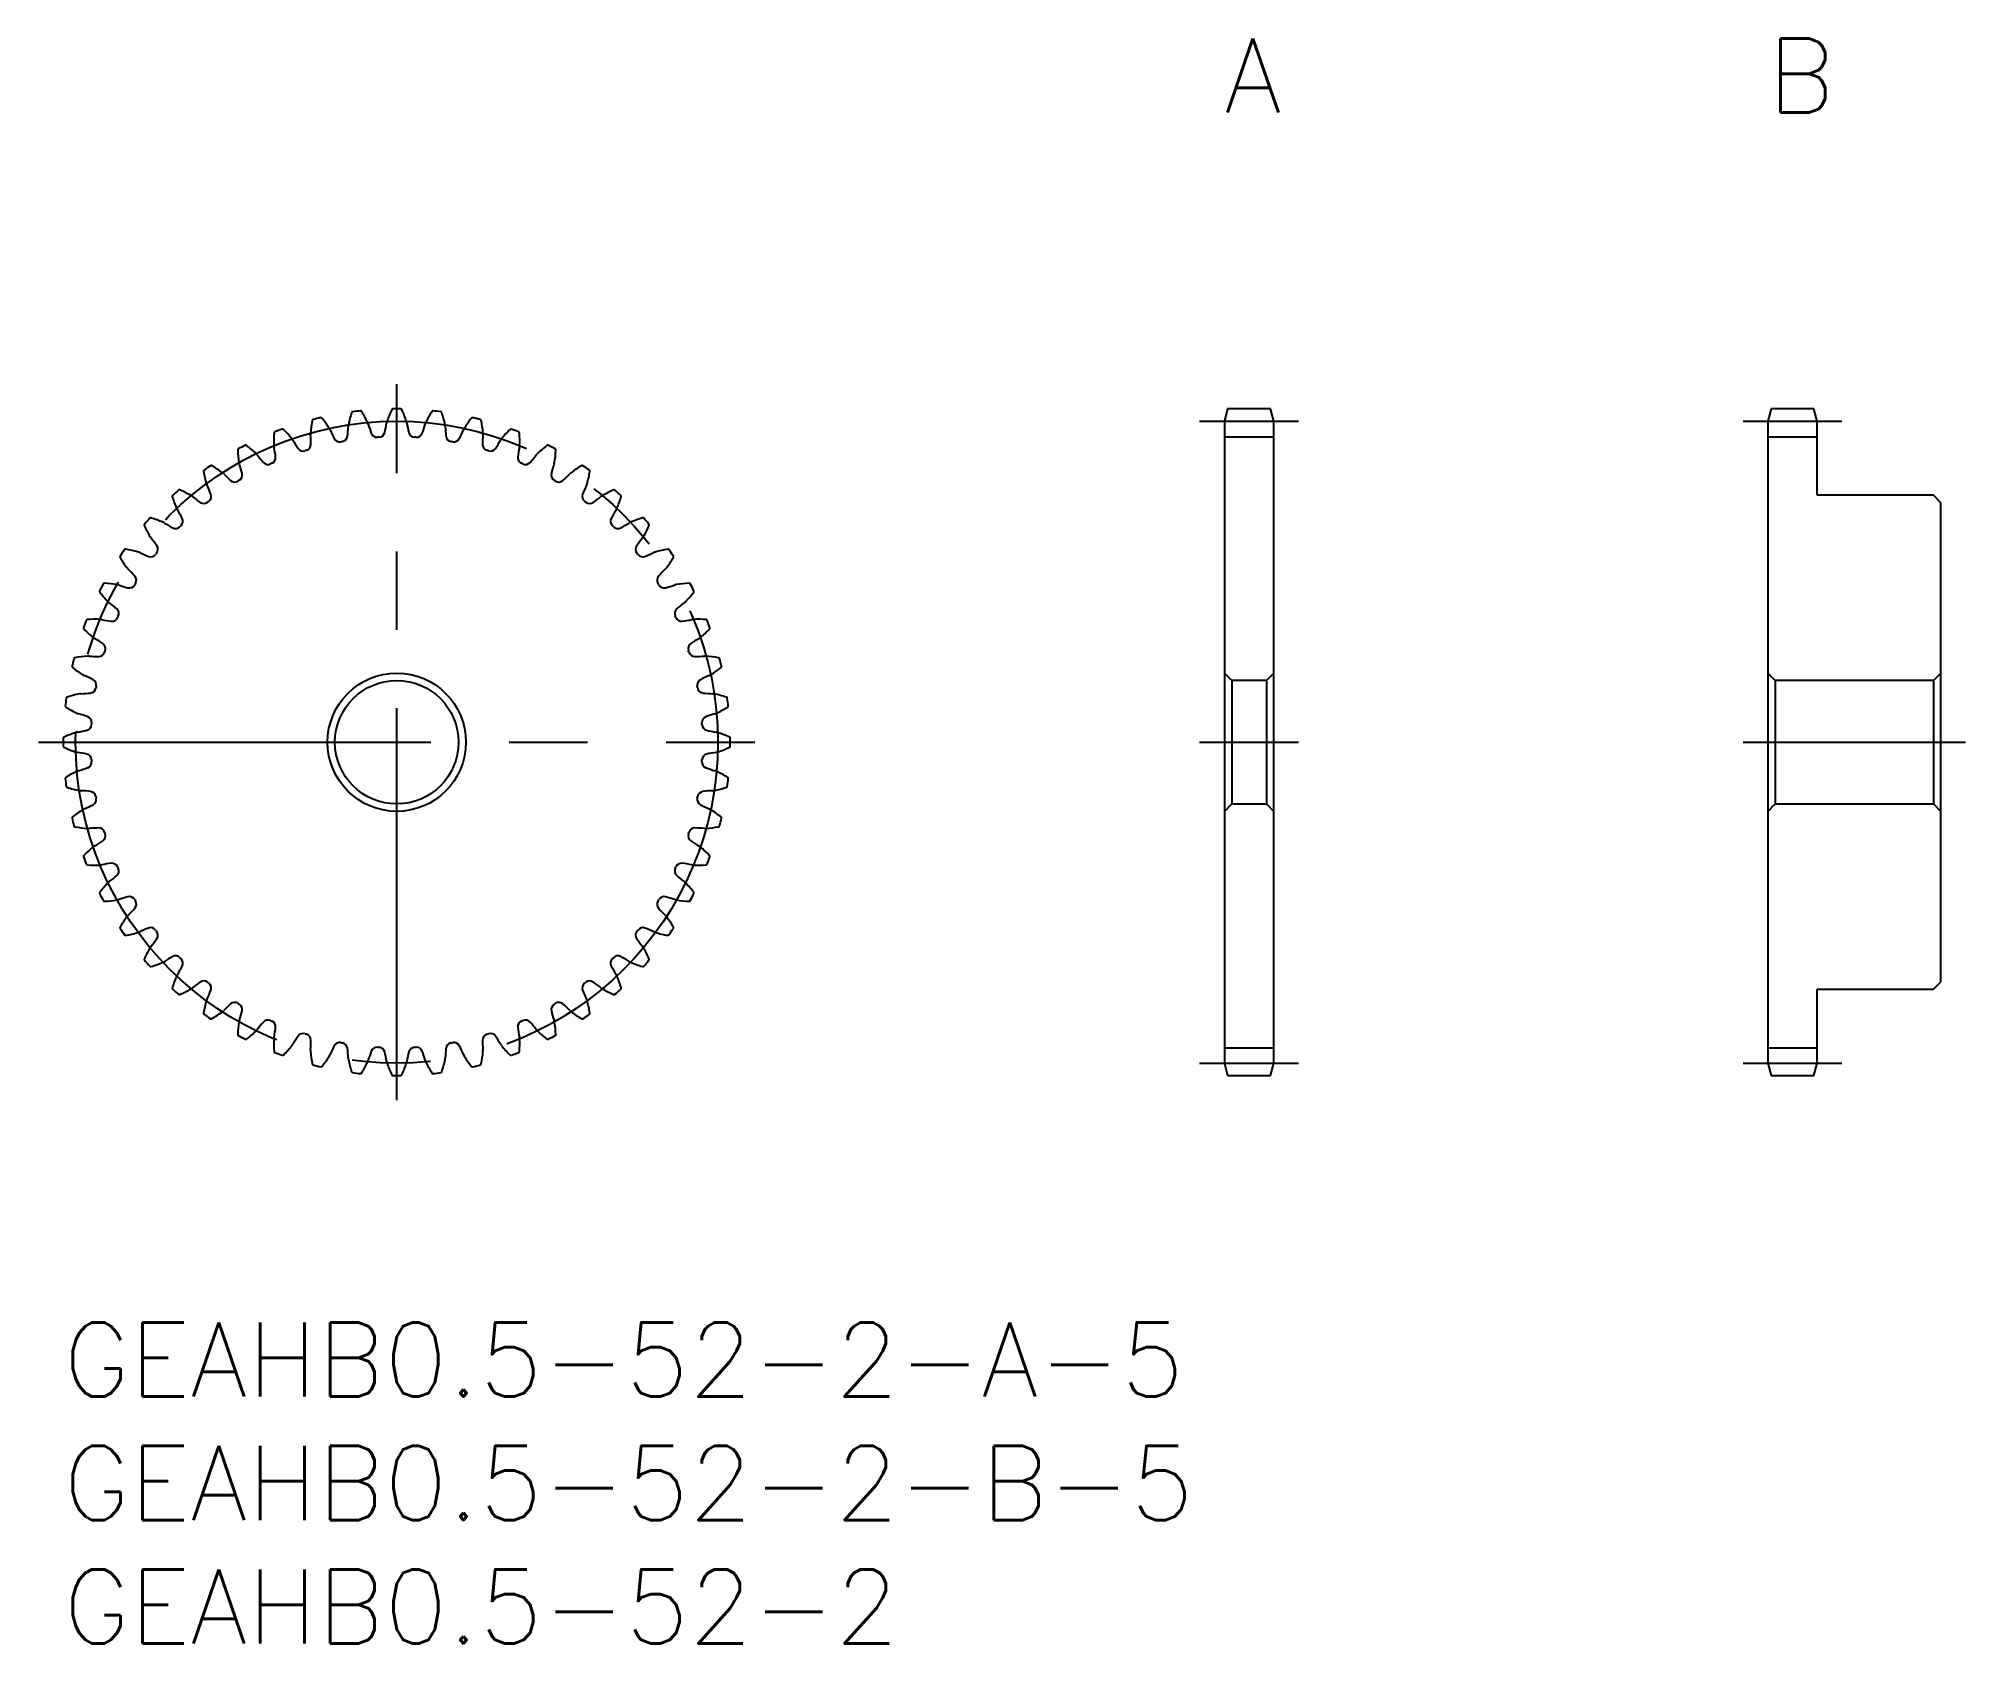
# Model space of a CAD drawing. Extents: x -1 to 77, y -13 to 52.
import ezdxf

# ---------------------------------------------------------------- set-up
doc = ezdxf.new("R2010")
doc.units = 0
doc.header["$LTSCALE"] = 0.5
doc.linetypes.add('CENTER', pattern=[50.8, 31.75, -6.35, 6.35, -6.35])
for name, color, linetype in [('MSM_CENTER', 1, 'CENTER'), ('MSM_CONTINUOUS', 7, 'CONTINUOUS'), ('MSM_PART_NUMBER', 7, 'CONTINUOUS')]:
    doc.layers.add(name, color=color, linetype=linetype)
doc.styles.get("Standard").update_dxf_attribs({"font": 'txt.shx', "height": 2, "bigfont": 'bigfont.shx'})

# ---------------------------------------------------------------- blocks, each defined once
blk = doc.blocks.new('*U3')
at = {"layer": 'MSM_PART_NUMBER'}
blk.add_text('GEAHB0.5-52-2-B-5', height=3, dxfattribs=at).set_placement((0, -8))
blk = doc.blocks.new('*U4')
at = {"layer": 'MSM_PART_NUMBER'}
blk.add_text('GEAHB0.5-52-2-A-5', height=3, dxfattribs=at).set_placement((0, -3))
blk = doc.blocks.new('*U5')
at = {"layer": 'MSM_PART_NUMBER'}
blk.add_text('GEAHB0.5-52-2', height=3, dxfattribs=at).set_placement((0, -13))
blk = doc.blocks.new('*U6')
at = {"layer": 'MSM_PART_NUMBER'}
blk.add_text('A', height=3, dxfattribs=at).set_placement((47, 49))
blk = doc.blocks.new('*U7')
at = {"layer": 'MSM_PART_NUMBER'}
blk.add_text('B', height=3, dxfattribs=at).set_placement((69, 49))

msp = doc.modelspace()

# ---------------------------------------------------------------- linework, layer by layer
at = {"layer": 'MSM_CENTER'}
for p, q in [((13.5, 9), (13.5, 38)), ((46, 36.5), (50, 36.5)), ((68, 36.5), (72, 36.5)), ((-1, 23.5), (28, 23.5)), ((46, 23.5), (50, 23.5)), ((68, 23.5), (77, 23.5)), ((46, 10.5), (50, 10.5)), ((68, 10.5), (72, 10.5))]:
    msp.add_line(p, q, dxfattribs=at)
msp.add_circle((13.5, 23.5), 13, dxfattribs=at)
at = {"layer": 'MSM_CONTINUOUS'}
for p, q in [((47.134, 37), (47, 36.5)), ((48.866, 37), (47.134, 37)), ((49, 36.5), (48.866, 37)), ((69.134, 37), (69, 36.5)), ((70.866, 37), (69.134, 37)), ((71, 36.5), (70.866, 37)), ((47, 36.5), (47, 10.5)), ((49, 10.5), (49, 36.5)), ((69, 36.5), (69, 10.5)), ((71, 33.5), (71, 36.5)), ((47, 35.875), (49, 35.875)), ((69, 35.875), (71, 35.875)), ((75.7, 33.5), (71, 33.5)), ((76, 33.2), (75.7, 33.5)), ((76, 13.8), (76, 33.2)), ((47.3, 26), (47, 26.3)), ((47.3, 26), (47.3, 21)), ((48.7, 26), (47.3, 26)), ((49, 26.3), (48.7, 26)), ((48.7, 26), (48.7, 21)), ((69.3, 26), (69, 26.3)), ((69.3, 26), (69.3, 21)), ((75.7, 26), (69.3, 26)), ((76, 26.3), (75.7, 26)), ((75.7, 26), (75.7, 21)), ((47, 20.7), (47.3, 21)), ((47.3, 21), (48.7, 21)), ((48.7, 21), (49, 20.7)), ((69, 20.7), (69.3, 21)), ((69.3, 21), (75.7, 21)), ((75.7, 21), (76, 20.7)), ((71, 10.5), (71, 13.5)), ((71, 13.5), (75.7, 13.5)), ((75.7, 13.5), (76, 13.8)), ((47, 11.125), (49, 11.125)), ((69, 11.125), (71, 11.125)), ((47, 10.5), (47.134, 10)), ((48.866, 10), (49, 10.5)), ((69, 10.5), (69.134, 10)), ((70.866, 10), (71, 10.5)), ((47.134, 10), (48.866, 10)), ((69.134, 10), (70.866, 10))]:
    msp.add_line(p, q, dxfattribs=at)
for radius in [2.8, 2.5]:
    msp.add_circle((13.5, 23.5), radius, dxfattribs=at)
for centre, radius, start, end in [((15.793, 35.499), 4.333, 161.8757, 168.65385), ((11.722, 36.832), 0.05, 97.59723, 161.8757), ((13.5, 23.5), 13.5, 96.24892, 97.59723), ((12.036, 36.87), 0.05, 31.97045, 96.24865), ((8.402, 34.602), 4.333, 25.19231, 31.97045), ((17.222, 35.136), 4.333, 154.95262, 161.73077), ((13.342, 36.949), 0.05, 90.67416, 154.95262), ((13.5, 23.5), 13.5, 89.32584, 90.67416), ((13.658, 36.949), 0.05, 25.04738, 89.32557), ((9.778, 35.136), 4.333, 18.26923, 25.04738), ((18.598, 34.602), 4.333, 148.02955, 154.80769), ((14.964, 36.87), 0.05, 83.75108, 148.02955), ((13.5, 23.5), 13.5, 82.40277, 83.75108), ((15.278, 36.832), 0.05, 18.1243, 82.40277), ((11.207, 35.499), 4.333, 11.34615, 18.1243), ((12.854, 35.699), 4.333, 175.72185, 182.5), ((8.583, 36.019), 0.05, 111.44339, 175.72185), ((13.5, 23.5), 13.5, 110.09507, 111.44339), ((8.879, 36.131), 0.05, 45.81661, 110.09507), ((5.894, 33.06), 4.333, 39.03846, 45.81661), ((10.421, 35.991), 0.413, 175.57692, 185.4017), ((14.33, 35.688), 4.333, 168.79878, 175.57692), ((6.027, 35.58), 4, 359.75106, 5.33399), ((10.128, 36.52), 0.05, 104.52031, 168.79878), ((13.5, 23.5), 13.5, 103.172, 104.52031), ((10.435, 36.596), 0.05, 38.89353, 103.172), ((7.101, 33.907), 4.333, 32.11538, 38.89353), ((10.421, 35.991), 0.413, 22.29061, 32.11538), ((14.503, 37.669), 4, 202.35831, 207.94125), ((11.258, 35.924), 0.25, 280.2281, 352.82798), ((7.538, 36.393), 4, 352.82798, 358.41092), ((11.949, 36.271), 0.413, 168.65385, 178.47862), ((11.949, 36.271), 0.413, 15.36753, 25.19231), ((16.204, 37.445), 4, 195.43524, 201.01817), ((12.703, 36.1), 0.25, 201.01817, 273.61809), ((12.772, 36.104), 0.25, 273.30497, 345.90491), ((9.135, 37.017), 4, 345.90491, 351.48784), ((13.5, 36.364), 0.413, 161.73077, 171.55555), ((13.5, 36.364), 0.413, 8.44445, 18.26924), ((17.865, 37.017), 4, 188.51216, 194.09509), ((14.228, 36.104), 0.25, 194.09509, 266.69505), ((14.297, 36.1), 0.25, 266.38189, 338.98183), ((10.796, 37.445), 4, 338.98183, 344.56476), ((15.051, 36.271), 0.413, 154.80769, 164.63247), ((15.051, 36.271), 0.413, 1.52138, 11.34615), ((19.462, 36.393), 4, 181.58908, 187.17202), ((15.742, 35.924), 0.25, 187.17202, 259.77197), ((12.497, 37.669), 4, 332.05875, 337.64169), ((16.579, 35.991), 0.413, 147.88461, 157.70939), ((19.899, 33.907), 4.333, 141.10647, 147.88461), ((16.565, 36.596), 0.05, 76.828, 141.10647), ((13.5, 23.5), 13.5, 75.47969, 76.828), ((16.872, 36.52), 0.05, 11.20122, 75.47969), ((12.67, 35.688), 4.333, 4.42308, 11.20122), ((20.973, 35.58), 4, 174.66601, 180.24894), ((16.579, 35.991), 0.413, 354.5983, 4.42308), ((21.106, 33.06), 4.333, 134.18339, 140.96154), ((18.121, 36.131), 0.05, 69.90493, 134.18339), ((13.5, 23.5), 13.5, 68.55661, 69.90493), ((18.417, 36.019), 0.05, 4.27815, 68.55661), ((14.146, 35.699), 4.333, 357.5, 4.27815), ((7.11, 35.335), 0.05, 118.36646, 182.64493), ((11.389, 35.533), 4.333, 182.64493, 189.42308), ((13.5, 23.5), 13.5, 117.01815, 118.36646), ((7.39, 35.482), 0.05, 52.73968, 117.01815), ((4.797, 32.073), 4.333, 45.96154, 52.73968), ((7.522, 34.891), 0.413, 36.13676, 45.96154), ((11.083, 37.497), 4, 216.20447, 221.7874), ((8.938, 35.528), 0.413, 182.5, 192.32478), ((4.625, 34.591), 4, 6.67414, 12.25707), ((8.938, 35.528), 0.413, 29.21368, 39.03846), ((12.788, 37.687), 4, 209.28139, 214.86432), ((9.711, 35.543), 0.25, 214.86432, 287.46424), ((13.5, 23.5), 12.375, 107.15112, 107.46427), ((9.777, 35.564), 0.25, 287.15117, 359.75106), ((11.19, 35.912), 0.25, 207.94125, 280.54117), ((13.5, 23.5), 12.375, 100.22804, 100.54119), ((13.5, 23.5), 12.375, 93.30497, 93.61811), ((13.5, 23.5), 12.375, 86.38189, 86.69503), ((13.5, 23.5), 12.375, 79.45881, 79.77196), ((15.81, 35.912), 0.25, 259.45881, 332.05875), ((17.223, 35.564), 0.25, 180.24894, 252.84889), ((13.5, 23.5), 12.375, 72.53573, 72.84888), ((17.289, 35.543), 0.25, 252.53573, 325.13568), ((14.212, 37.687), 4, 325.13568, 330.71861), ((18.062, 35.528), 0.413, 140.96153, 150.78632), ((22.375, 34.591), 4, 167.74293, 173.32586), ((18.062, 35.528), 0.413, 347.67522, 357.5), ((15.917, 37.497), 4, 318.2126, 323.79553), ((19.478, 34.891), 0.413, 134.03846, 143.86324), ((22.203, 32.073), 4.333, 127.26032, 134.03846), ((19.61, 35.482), 0.05, 62.98185, 127.26032), ((13.5, 23.5), 13.5, 61.63354, 62.98185), ((15.611, 35.533), 4.333, 350.57692, 357.35507), ((19.89, 35.335), 0.05, 357.35507, 61.63354), ((5.73, 34.478), 0.05, 125.28954, 189.56801), ((9.954, 35.19), 4.333, 189.56801, 196.34615), ((13.5, 23.5), 13.5, 123.94123, 125.28954), ((5.99, 34.658), 0.05, 59.66276, 123.94123), ((3.827, 30.961), 4.333, 52.88462, 59.66276), ((6.192, 34.087), 0.413, 43.05984, 52.88462), ((9.414, 37.104), 4, 223.12754, 228.71048), ((7.522, 34.891), 0.413, 189.42308, 199.24785), ((6.998, 34.322), 0.25, 300.99727, 13.59721), ((3.353, 33.44), 4, 13.59721, 19.18015), ((8.287, 34.999), 0.25, 221.7874, 294.38732), ((13.5, 23.5), 12.375, 114.0742, 114.38734), ((8.35, 35.027), 0.25, 294.07425, 6.67414), ((18.65, 35.027), 0.25, 173.32586, 245.92582), ((13.5, 23.5), 12.375, 65.61266, 65.9258), ((18.713, 34.999), 0.25, 245.61266, 318.2126), ((20.002, 34.322), 0.25, 166.40279, 239.00271), ((23.647, 33.44), 4, 160.81985, 166.40279), ((19.478, 34.891), 0.413, 340.75215, 350.57692), ((17.586, 37.104), 4, 311.28952, 316.87246), ((20.808, 34.087), 0.413, 127.11538, 136.94016), ((23.173, 30.961), 4.333, 120.33724, 127.11538), ((21.01, 34.658), 0.05, 56.05877, 120.33724), ((13.5, 23.5), 13.5, 54.71046, 56.05877), ((17.046, 35.19), 4.333, 343.65385, 350.43199), ((21.27, 34.478), 0.05, 350.43199, 54.71046), ((13.5, 23.5), 13.5, 130.86431, 132.21262), ((4.7, 33.672), 0.05, 66.58584, 130.86431), ((2.998, 29.741), 4.333, 59.80769, 66.58584), ((6.192, 34.087), 0.413, 196.34615, 206.17093), ((2.229, 32.145), 4, 20.52029, 26.10322), ((5.741, 33.459), 0.25, 307.9204, 20.52029), ((6.939, 34.286), 0.25, 228.71048, 301.3104), ((13.5, 23.5), 12.375, 120.99727, 121.31042), ((13.5, 23.5), 12.375, 58.68958, 59.00273), ((20.061, 34.286), 0.25, 238.68958, 311.28952), ((21.259, 33.459), 0.25, 159.4797, 232.07964), ((24.771, 32.145), 4, 153.89678, 159.47971), ((20.808, 34.087), 0.413, 333.82907, 343.65385), ((24.002, 29.741), 4.333, 113.41416, 120.19231), ((22.3, 33.672), 0.05, 49.13569, 113.41416), ((13.5, 23.5), 13.5, 47.78738, 49.13569), ((4.463, 33.462), 0.05, 132.21262, 196.49109), ((8.57, 34.678), 4.333, 196.49109, 203.26923), ((4.969, 33.129), 0.413, 203.26923, 213.09401), ((1.269, 30.723), 4, 27.44337, 33.0263), ((4.969, 33.129), 0.413, 49.98292, 59.80769), ((7.804, 36.512), 4, 230.05062, 235.63355), ((5.687, 33.417), 0.25, 235.63355, 308.23347), ((13.5, 23.5), 12.375, 127.92035, 128.2335), ((13.5, 23.5), 12.375, 51.7665, 52.07965), ((21.313, 33.417), 0.25, 231.7665, 304.36645), ((19.196, 36.512), 4, 304.36645, 309.94938), ((22.031, 33.129), 0.413, 120.1923, 130.01708), ((25.731, 30.723), 4, 146.9737, 152.55663), ((22.031, 33.129), 0.413, 326.90599, 336.73078), ((18.43, 34.678), 4.333, 336.73077, 343.50891), ((22.537, 33.462), 0.05, 343.50891, 47.78738), ((3.328, 32.3), 0.05, 139.13569, 203.41416), ((7.259, 34.002), 4.333, 203.41416, 210.19231), ((13.5, 23.5), 13.5, 137.78738, 139.13569), ((3.538, 32.537), 0.05, 73.50891, 137.78738), ((2.322, 28.43), 4.333, 66.73077, 73.50891), ((3.871, 32.031), 0.413, 56.90599, 66.73077), ((6.277, 35.731), 4, 236.9737, 242.55663), ((4.548, 32.403), 0.25, 242.55663, 315.15655), ((13.5, 23.5), 12.375, 134.84343, 135.15657), ((4.597, 32.452), 0.25, 314.84343, 27.44337), ((22.403, 32.452), 0.25, 152.55662, 225.15656), ((13.5, 23.5), 12.375, 44.84343, 45.15657), ((22.452, 32.403), 0.25, 224.84343, 297.44337), ((20.723, 35.731), 4, 297.44337, 303.0263), ((23.129, 32.031), 0.413, 113.26923, 123.09401), ((24.678, 28.43), 4.333, 106.49108, 113.26923), ((23.462, 32.537), 0.05, 42.21262, 106.49099), ((19.741, 34.002), 4.333, 329.80769, 336.58584), ((13.5, 23.5), 13.5, 40.86431, 42.21262), ((23.672, 32.3), 0.05, 336.58584, 40.86431), ((13.5, 23.5), 13.5, 144.71046, 146.05877), ((2.522, 31.27), 0.05, 80.43199, 144.71046), ((1.81, 27.046), 4.333, 73.65385, 80.43199), ((2.913, 30.808), 0.413, 63.82907, 73.65385), ((3.871, 32.031), 0.413, 210.19231, 220.01708), ((0.488, 29.196), 4, 34.36645, 39.94938), ((3.583, 31.313), 0.25, 321.7665, 34.36645), ((23.417, 31.313), 0.25, 145.63355, 218.23348), ((26.512, 29.196), 4, 140.05062, 145.63355), ((23.129, 32.031), 0.413, 319.98292, 329.80769), ((24.087, 30.808), 0.413, 106.34615, 116.17093), ((25.19, 27.046), 4.333, 99.56801, 106.34615), ((24.478, 31.27), 0.05, 35.28954, 99.56801), ((13.5, 23.5), 13.5, 33.94123, 35.28954), ((2.342, 31.01), 0.05, 146.05877, 210.33724), ((6.039, 33.173), 4.333, 210.33724, 217.11538), ((2.913, 30.808), 0.413, 217.11538, 226.94016), ((-0.104, 27.586), 4, 41.28952, 46.87246), ((4.855, 34.771), 4, 243.89678, 249.47971), ((3.541, 31.259), 0.25, 249.47971, 322.07963), ((13.5, 23.5), 12.375, 141.7665, 142.07965), ((13.5, 23.5), 12.375, 37.92035, 38.2335), ((23.459, 31.259), 0.25, 217.92035, 290.52029), ((22.145, 34.771), 4, 290.52029, 296.10322), ((27.104, 27.586), 4, 133.12754, 138.71048), ((24.087, 30.808), 0.413, 313.05984, 322.88462), ((20.961, 33.173), 4.333, 322.88462, 329.66276), ((24.658, 31.01), 0.05, 329.66276, 33.94123), ((13.5, 23.5), 13.5, 151.63354, 152.98185), ((1.665, 29.89), 0.05, 87.35507, 151.63354), ((1.467, 25.611), 4.333, 80.57692, 87.35507), ((2.109, 29.478), 0.413, 70.75215, 80.57692), ((3.56, 33.647), 4, 250.81985, 256.40279), ((2.678, 30.002), 0.25, 256.40279, 329.00271), ((13.5, 23.5), 12.375, 148.68958, 149.00273), ((2.714, 30.061), 0.25, 328.68958, 41.28952), ((24.286, 30.061), 0.25, 138.71048, 211.31041), ((13.5, 23.5), 12.375, 30.99727, 31.31042), ((24.322, 30.002), 0.25, 210.99727, 283.59721), ((23.44, 33.647), 4, 283.59721, 289.18015), ((24.891, 29.478), 0.413, 99.42308, 109.24785), ((25.533, 25.611), 4.333, 92.64493, 99.42308), ((25.335, 29.89), 0.05, 28.36646, 92.64483), ((13.5, 23.5), 13.5, 27.01815, 28.36646), ((1.518, 29.61), 0.05, 152.98185, 217.26032), ((4.927, 32.203), 4.333, 217.26032, 224.03846), ((2.109, 29.478), 0.413, 224.03846, 233.86324), ((-0.497, 25.917), 4, 48.2126, 53.79553), ((2.001, 28.713), 0.25, 335.61266, 48.2126), ((24.999, 28.713), 0.25, 131.7874, 204.38733), ((27.497, 25.917), 4, 126.20447, 131.7874), ((24.891, 29.478), 0.413, 306.13676, 315.96154), ((22.073, 32.203), 4.333, 315.96154, 322.73968), ((25.482, 29.61), 0.05, 322.73968, 27.01815), ((0.869, 28.121), 0.05, 159.90493, 224.18339), ((13.5, 23.5), 13.5, 158.55661, 159.90493), ((3.94, 31.106), 4.333, 224.18339, 230.96154), ((0.981, 28.417), 0.05, 94.27815, 158.55661), ((1.301, 24.146), 4.333, 87.5, 94.27815), ((1.472, 28.062), 0.413, 77.67522, 87.5), ((2.409, 32.375), 4, 257.74293, 263.32586), ((1.973, 28.65), 0.25, 263.32586, 335.92578), ((13.5, 23.5), 12.375, 155.61266, 155.9258), ((13.5, 23.5), 12.375, 24.0742, 24.38734), ((25.027, 28.65), 0.25, 204.07414, 276.67414), ((24.591, 32.375), 4, 276.67414, 282.25707), ((25.528, 28.062), 0.413, 92.5, 102.32478), ((25.699, 24.146), 4.333, 85.72185, 92.5), ((23.06, 31.106), 4.333, 309.03846, 315.81661), ((26.019, 28.417), 0.05, 21.44339, 85.72176), ((13.5, 23.5), 13.5, 20.09507, 21.44339), ((26.131, 28.121), 0.05, 315.81661, 20.09507), ((1.472, 28.062), 0.413, 230.96154, 240.78632), ((-0.687, 24.212), 4, 55.13568, 60.71861), ((1.457, 27.289), 0.25, 342.53573, 55.13568), ((25.543, 27.289), 0.25, 124.86431, 197.46425), ((27.687, 24.212), 4, 119.28139, 124.86432), ((25.528, 28.062), 0.413, 299.21368, 309.03846), ((0.404, 26.565), 0.05, 166.828, 231.10647), ((13.5, 23.5), 13.5, 165.47969, 166.828), ((3.093, 29.899), 4.333, 231.10647, 237.88462), ((0.48, 26.872), 0.05, 101.20122, 165.47969), ((1.312, 22.67), 4.333, 94.42308, 101.20122), ((1.009, 26.579), 0.413, 84.5983, 94.42308), ((1.42, 30.973), 4, 264.66601, 270.24894), ((1.436, 27.223), 0.25, 270.24894, 342.84886), ((13.5, 23.5), 12.375, 162.53573, 162.84888), ((13.5, 23.5), 12.375, 17.15112, 17.46427), ((25.564, 27.223), 0.25, 197.15112, 269.75106), ((25.58, 30.973), 4, 269.75106, 275.33399), ((25.991, 26.579), 0.413, 85.57692, 95.4017), ((25.688, 22.67), 4.333, 78.79878, 85.57692), ((23.907, 29.899), 4.333, 302.11538, 308.89353), ((26.52, 26.872), 0.05, 14.52031, 78.79868), ((13.5, 23.5), 13.5, 13.172, 14.52031), ((26.596, 26.565), 0.05, 308.89353, 13.172), ((1.009, 26.579), 0.413, 237.88462, 247.70939), ((-0.669, 22.497), 4, 62.05875, 67.64169), ((1.088, 25.81), 0.25, 349.45881, 62.05875), ((13.5, 23.5), 12.375, 169.45881, 169.77196), ((25.912, 25.81), 0.25, 117.94123, 190.54117), ((13.5, 23.5), 12.375, 10.22804, 10.54119), ((27.669, 22.497), 4, 112.35831, 117.94125), ((25.991, 26.579), 0.413, 292.29061, 302.11538), ((13.5, 23.5), 13.5, 172.40277, 173.75108), ((0.13, 24.964), 0.05, 173.75108, 238.02955), ((0.168, 25.278), 0.05, 108.1243, 172.40277), ((1.501, 21.207), 4.333, 101.34615, 108.1243), ((0.729, 25.051), 0.413, 91.52138, 101.34615), ((0.607, 29.462), 4, 271.58908, 277.17202), ((1.076, 25.742), 0.25, 277.17202, 349.77194), ((25.924, 25.742), 0.25, 190.22804, 262.82798), ((26.393, 29.462), 4, 262.82798, 268.41092), ((26.271, 25.051), 0.413, 78.65385, 88.47862), ((25.499, 21.207), 4.333, 71.8757, 78.65385), ((26.832, 25.278), 0.05, 7.59723, 71.8757), ((13.5, 23.5), 13.5, 6.24892, 7.59723), ((26.87, 24.964), 0.05, 301.97045, 6.24892), ((2.398, 28.598), 4.333, 238.02955, 244.80769), ((0.729, 25.051), 0.413, 244.80769, 254.63247), ((-0.445, 20.796), 4, 68.98183, 74.56476), ((0.896, 24.228), 0.25, 284.09509, 356.69501), ((0.9, 24.297), 0.25, 356.38189, 68.98183), ((13.5, 23.5), 12.375, 176.38189, 176.69503), ((26.1, 24.297), 0.25, 111.01816, 183.6181), ((13.5, 23.5), 12.375, 3.30497, 3.61811), ((26.104, 24.228), 0.25, 183.30497, 255.90491), ((27.445, 20.796), 4, 105.43524, 111.01817), ((26.271, 25.051), 0.413, 285.36753, 295.19231), ((24.602, 28.598), 4.333, 295.19231, 301.97045), ((13.5, 23.5), 13.5, 179.32584, 180.67416), ((0.051, 23.658), 0.05, 115.04738, 179.32584), ((1.864, 19.778), 4.333, 108.26923, 115.04738), ((0.636, 23.5), 0.413, 98.44445, 108.26923), ((-0.017, 27.865), 4, 278.51216, 284.09509), ((27.017, 27.865), 4, 255.90491, 261.48784), ((26.364, 23.5), 0.413, 71.73077, 81.55555), ((25.136, 19.778), 4.333, 64.95262, 71.73077), ((26.949, 23.658), 0.05, 0.67416, 64.95262), ((13.5, 23.5), 13.5, 359.32584, 0.67416), ((0.051, 23.342), 0.05, 180.67416, 244.95262), ((1.864, 27.222), 4.333, 244.95262, 251.73077), ((0.636, 23.5), 0.413, 251.73077, 261.55555), ((-0.017, 19.135), 4, 75.90491, 81.48784), ((0.896, 22.772), 0.25, 3.30497, 75.90491), ((0.9, 22.703), 0.25, 291.01817, 3.61809), ((13.5, 23.5), 12.375, 183.30497, 183.61811), ((13.5, 23.5), 12.375, 356.38189, 356.69503), ((26.1, 22.703), 0.25, 176.38189, 248.98183), ((26.104, 22.772), 0.25, 104.09508, 176.69502), ((27.017, 19.135), 4, 98.51216, 104.09509), ((26.364, 23.5), 0.413, 278.44445, 288.26923), ((25.136, 27.222), 4.333, 288.26923, 295.04738), ((26.949, 23.342), 0.05, 295.04738, 359.32584), ((0.13, 22.036), 0.05, 121.97045, 186.24892), ((13.5, 23.5), 13.5, 186.24892, 187.59723), ((2.398, 18.402), 4.333, 115.19231, 121.97045), ((0.729, 21.949), 0.413, 105.36753, 115.19231), ((-0.445, 26.204), 4, 285.43524, 291.01817), ((27.445, 26.204), 4, 248.98183, 254.56476), ((26.271, 21.949), 0.413, 64.80769, 74.63247), ((24.602, 18.402), 4.333, 58.02955, 64.80769), ((13.5, 23.5), 13.5, 352.40277, 353.75108), ((26.87, 22.036), 0.05, 353.75108, 58.02955), ((0.168, 21.722), 0.05, 187.59723, 251.8757), ((1.501, 25.793), 4.333, 251.8757, 258.65385), ((0.729, 21.949), 0.413, 258.65385, 268.47862), ((0.607, 17.538), 4, 82.82798, 88.41092), ((1.076, 21.258), 0.25, 10.22804, 82.82798), ((1.088, 21.19), 0.25, 297.94125, 10.54117), ((13.5, 23.5), 12.375, 190.22804, 190.54119), ((25.912, 21.19), 0.25, 169.45881, 242.05875), ((13.5, 23.5), 12.375, 349.45881, 349.77196), ((25.924, 21.258), 0.25, 97.17202, 169.77194), ((26.393, 17.538), 4, 91.58908, 97.17202), ((26.271, 21.949), 0.413, 271.52138, 281.34615), ((25.499, 25.793), 4.333, 281.34615, 288.1243), ((26.832, 21.722), 0.05, 288.1243, 352.40277), ((0.404, 20.435), 0.05, 128.89353, 193.172), ((13.5, 23.5), 13.5, 193.172, 194.52031), ((3.093, 17.101), 4.333, 122.11538, 128.89353), ((1.009, 20.421), 0.413, 112.29061, 122.11538), ((-0.669, 24.503), 4, 292.35831, 297.94125), ((27.669, 24.503), 4, 242.05875, 247.64169), ((25.991, 20.421), 0.413, 57.88462, 67.70939), ((23.907, 17.101), 4.333, 51.10647, 57.88462), ((13.5, 23.5), 13.5, 345.47969, 346.828), ((26.596, 20.435), 0.05, 346.828, 51.10637), ((0.48, 20.128), 0.05, 194.52031, 258.79878), ((1.312, 24.33), 4.333, 258.79878, 265.57692), ((1.009, 20.421), 0.413, 265.57692, 275.4017), ((1.42, 16.027), 4, 89.75106, 95.33399), ((-0.687, 22.788), 4, 299.28139, 304.86432), ((1.436, 19.777), 0.25, 17.15112, 89.75106), ((1.457, 19.711), 0.25, 304.86432, 17.46425), ((13.5, 23.5), 12.375, 197.15112, 197.46427), ((25.543, 19.711), 0.25, 162.53573, 235.13568), ((13.5, 23.5), 12.375, 342.53573, 342.84888), ((25.564, 19.777), 0.25, 90.24894, 162.84887), ((27.687, 22.788), 4, 235.13568, 240.71861), ((25.58, 16.027), 4, 84.66601, 90.24894), ((25.991, 20.421), 0.413, 264.5983, 274.42308), ((25.688, 24.33), 4.333, 274.42308, 281.20122), ((26.52, 20.128), 0.05, 281.20122, 345.47969), ((0.869, 18.879), 0.05, 135.81661, 200.09507), ((13.5, 23.5), 13.5, 200.09507, 201.44339), ((3.94, 15.894), 4.333, 129.03846, 135.81661), ((1.472, 18.938), 0.413, 119.21368, 129.03846), ((25.528, 18.938), 0.413, 50.96154, 60.78632), ((23.06, 15.894), 4.333, 44.18339, 50.96154), ((13.5, 23.5), 13.5, 338.55661, 339.90493), ((26.131, 18.879), 0.05, 339.90493, 44.18339), ((0.981, 18.583), 0.05, 201.44339, 265.72185), ((1.301, 22.854), 4.333, 265.72185, 272.5), ((1.472, 18.938), 0.413, 272.5, 282.32478), ((2.409, 14.625), 4, 96.67414, 102.25707), ((-0.497, 21.083), 4, 306.20447, 311.7874), ((1.973, 18.35), 0.25, 24.0742, 96.67414), ((2.001, 18.287), 0.25, 311.7874, 24.38732), ((13.5, 23.5), 12.375, 204.0742, 204.38734), ((24.999, 18.287), 0.25, 155.61266, 228.2126), ((13.5, 23.5), 12.375, 335.61266, 335.9258), ((25.027, 18.35), 0.25, 83.32586, 155.92579), ((27.497, 21.083), 4, 228.2126, 233.79553), ((24.591, 14.625), 4, 77.74293, 83.32586), ((25.528, 18.938), 0.413, 257.67522, 267.5), ((25.699, 22.854), 4.333, 267.5, 274.27815), ((26.019, 18.583), 0.05, 274.27815, 338.55661), ((1.518, 17.39), 0.05, 142.73968, 207.01815), ((13.5, 23.5), 13.5, 207.01815, 208.36646), ((4.927, 14.797), 4.333, 135.96154, 142.73968), ((2.109, 17.522), 0.413, 126.13676, 135.96154), ((3.56, 13.353), 4, 103.59721, 109.18015), ((2.678, 16.998), 0.25, 30.99727, 103.59721), ((24.322, 16.998), 0.25, 76.40279, 149.00271), ((23.44, 13.353), 4, 70.81985, 76.40279), ((24.891, 17.522), 0.413, 44.03846, 53.86324), ((22.073, 14.797), 4.333, 37.26032, 44.03846), ((13.5, 23.5), 13.5, 331.63354, 332.98185), ((25.482, 17.39), 0.05, 332.98185, 37.26041), ((1.665, 17.11), 0.05, 208.36646, 272.64493), ((1.467, 21.389), 4.333, 272.64493, 279.42308), ((2.109, 17.522), 0.413, 279.42308, 289.24785), ((6.039, 13.827), 4.333, 142.88462, 149.66276), ((2.913, 16.192), 0.413, 133.05984, 142.88462), ((-0.104, 19.414), 4, 313.12754, 318.71048), ((13.5, 23.5), 12.375, 210.99727, 211.31042), ((2.714, 16.939), 0.25, 318.71048, 31.3104), ((24.286, 16.939), 0.25, 148.68958, 221.28952), ((13.5, 23.5), 12.375, 328.68958, 329.00273), ((27.104, 19.414), 4, 221.28952, 226.87246), ((24.087, 16.192), 0.413, 37.11538, 46.94016), ((20.961, 13.827), 4.333, 30.33724, 37.11538), ((24.891, 17.522), 0.413, 250.75215, 260.57692), ((25.533, 21.389), 4.333, 260.57692, 267.35507), ((25.335, 17.11), 0.05, 267.35507, 331.63354), ((2.342, 15.99), 0.05, 149.66276, 213.94123), ((13.5, 23.5), 13.5, 213.94123, 215.28954), ((2.522, 15.73), 0.05, 215.28954, 279.56801), ((1.81, 19.954), 4.333, 279.56801, 286.34615), ((2.913, 16.192), 0.413, 286.34615, 296.17093), ((4.855, 12.229), 4, 110.52029, 116.10322), ((3.541, 15.741), 0.25, 37.92035, 110.52029), ((13.5, 23.5), 12.375, 217.92035, 218.2335), ((3.583, 15.687), 0.25, 325.63355, 38.23348), ((23.417, 15.687), 0.25, 141.7665, 214.36645), ((13.5, 23.5), 12.375, 321.7665, 322.07965), ((23.459, 15.741), 0.25, 69.47971, 142.07963), ((22.145, 12.229), 4, 63.89678, 69.47971), ((24.087, 16.192), 0.413, 243.82907, 253.65385), ((25.19, 19.954), 4.333, 253.65385, 260.43199), ((24.478, 15.73), 0.05, 260.43199, 324.71046), ((13.5, 23.5), 13.5, 324.71046, 326.05877), ((24.658, 15.99), 0.05, 326.05877, 30.33724), ((7.259, 12.998), 4.333, 149.80769, 156.58584), ((3.871, 14.969), 0.413, 139.98292, 149.80769), ((0.488, 17.804), 4, 320.05062, 325.63355), ((4.548, 14.597), 0.25, 44.84343, 117.44337), ((22.452, 14.597), 0.25, 62.55663, 135.15656), ((26.512, 17.804), 4, 214.36645, 219.94938), ((23.129, 14.969), 0.413, 30.19231, 40.01708), ((19.741, 12.998), 4.333, 23.41416, 30.19231), ((3.328, 14.7), 0.05, 156.58584, 220.86431), ((13.5, 23.5), 13.5, 220.86431, 222.21262), ((3.538, 14.463), 0.05, 222.21262, 286.49109), ((2.322, 18.57), 4.333, 286.49109, 293.26923), ((3.871, 14.969), 0.413, 293.26923, 303.09401), ((6.277, 11.269), 4, 117.44337, 123.0263), ((4.969, 13.871), 0.413, 146.90599, 156.73077), ((1.269, 16.277), 4, 326.9737, 332.55663), ((13.5, 23.5), 12.375, 224.84343, 225.15657), ((4.597, 14.548), 0.25, 332.55663, 45.15655), ((22.403, 14.548), 0.25, 134.84343, 207.44337), ((25.731, 16.277), 4, 207.44337, 213.0263), ((13.5, 23.5), 12.375, 314.84343, 315.15657), ((22.031, 13.871), 0.413, 23.26923, 33.09401), ((20.723, 11.269), 4, 56.9737, 62.55663), ((23.129, 14.969), 0.413, 236.90599, 246.73077), ((24.678, 18.57), 4.333, 246.73077, 253.50891), ((23.462, 14.463), 0.05, 253.50891, 317.78738), ((13.5, 23.5), 13.5, 317.78738, 319.13569), ((23.672, 14.7), 0.05, 319.13569, 23.41416), ((4.463, 13.538), 0.05, 163.50891, 227.78738), ((8.57, 12.322), 4.333, 156.73077, 163.50891), ((13.5, 23.5), 13.5, 227.78738, 229.13569), ((4.7, 13.328), 0.05, 229.13569, 293.41416), ((2.998, 17.259), 4.333, 293.41416, 300.19231), ((4.969, 13.871), 0.413, 300.19231, 310.01708), ((7.804, 10.488), 4, 124.36645, 129.94938), ((5.687, 13.583), 0.25, 51.7665, 124.36645), ((2.229, 14.855), 4, 333.89678, 339.47971), ((13.5, 23.5), 12.375, 231.7665, 232.07965), ((5.741, 13.541), 0.25, 339.47971, 52.07963), ((21.259, 13.541), 0.25, 127.92035, 200.52029), ((24.771, 14.855), 4, 200.52029, 206.10322), ((13.5, 23.5), 12.375, 307.92035, 308.2335), ((21.313, 13.583), 0.25, 55.63355, 128.23348), ((19.196, 10.488), 4, 50.05062, 55.63355), ((22.031, 13.871), 0.413, 229.98292, 239.80769), ((24.002, 17.259), 4.333, 239.80769, 246.58584), ((22.3, 13.328), 0.05, 246.58584, 310.86431), ((13.5, 23.5), 13.5, 310.86431, 312.21262), ((18.43, 12.322), 4.333, 16.49109, 23.26923), ((22.537, 13.538), 0.05, 312.21262, 16.49109), ((5.73, 12.522), 0.05, 170.43199, 234.71046), ((9.954, 11.81), 4.333, 163.65385, 170.43199), ((13.5, 23.5), 13.5, 234.71046, 236.05877), ((6.192, 12.913), 0.413, 153.82907, 163.65385), ((3.827, 16.039), 4.333, 300.33724, 307.11538), ((6.192, 12.913), 0.413, 307.11538, 316.94016), ((9.414, 9.896), 4, 131.28952, 136.87246), ((6.939, 12.714), 0.25, 58.68958, 131.28952), ((13.5, 23.5), 12.375, 238.68958, 239.00273), ((6.998, 12.678), 0.25, 346.40279, 59.00271), ((3.353, 13.56), 4, 340.81985, 346.40279), ((20.002, 12.678), 0.25, 120.99727, 193.59721), ((23.647, 13.56), 4, 193.59721, 199.18015), ((13.5, 23.5), 12.375, 300.99727, 301.31042), ((20.061, 12.714), 0.25, 48.71048, 121.3104), ((17.586, 9.896), 4, 43.12754, 48.71048), ((20.808, 12.913), 0.413, 223.05984, 232.88462), ((23.173, 16.039), 4.333, 232.88462, 239.66276), ((13.5, 23.5), 13.5, 303.94123, 305.28954), ((20.808, 12.913), 0.413, 16.34615, 26.17093), ((17.046, 11.81), 4.333, 9.56801, 16.34615), ((21.27, 12.522), 0.05, 305.28954, 9.56801), ((5.99, 12.342), 0.05, 236.05877, 300.33724), ((11.389, 11.467), 4.333, 170.57692, 177.35507), ((7.522, 12.109), 0.413, 160.75215, 170.57692), ((4.797, 14.927), 4.333, 307.26032, 314.03846), ((7.522, 12.109), 0.413, 314.03846, 323.86324), ((11.083, 9.503), 4, 138.2126, 143.79553), ((8.287, 12.001), 0.25, 65.61266, 138.2126), ((13.5, 23.5), 12.375, 245.61266, 245.9258), ((8.35, 11.973), 0.25, 353.32586, 65.92579), ((4.625, 12.409), 4, 347.74293, 353.32586), ((9.711, 11.457), 0.25, 72.53573, 145.13568), ((17.289, 11.457), 0.25, 34.86432, 107.46425), ((18.65, 11.973), 0.25, 114.0742, 186.67414), ((22.375, 12.409), 4, 186.67414, 192.25707), ((13.5, 23.5), 12.375, 294.0742, 294.38734), ((18.713, 12.001), 0.25, 41.7874, 114.38733), ((15.917, 9.503), 4, 36.20447, 41.7874), ((19.478, 12.109), 0.413, 216.13676, 225.96154), ((22.203, 14.927), 4.333, 225.96154, 232.73968), ((19.478, 12.109), 0.413, 9.42308, 19.24785), ((15.611, 11.467), 4.333, 2.64493, 9.42308), ((21.01, 12.342), 0.05, 239.66276, 303.94123), ((7.11, 11.665), 0.05, 177.35507, 241.63354), ((13.5, 23.5), 13.5, 241.63354, 242.98185), ((7.39, 11.518), 0.05, 242.98185, 307.26032), ((12.854, 11.301), 4.333, 177.5, 184.27815), ((8.938, 11.472), 0.413, 167.67522, 177.5), ((8.583, 10.981), 0.05, 184.27815, 248.55661), ((13.5, 23.5), 13.5, 248.55661, 249.90493), ((5.894, 13.94), 4.333, 314.18339, 320.96154), ((8.938, 11.472), 0.413, 320.96154, 330.78632), ((12.788, 9.313), 4, 145.13568, 150.71861), ((13.5, 23.5), 12.375, 252.53573, 252.84888), ((9.777, 11.436), 0.25, 0.24894, 72.84886), ((10.421, 11.009), 0.413, 174.5983, 184.42308), ((14.33, 11.312), 4.333, 184.42308, 191.20122), ((6.027, 11.42), 4, 354.66601, 0.24894), ((14.503, 9.331), 4, 152.05875, 157.64169), ((11.19, 11.088), 0.25, 79.45881, 152.05875), ((13.5, 23.5), 12.375, 259.45881, 259.77196), ((11.258, 11.076), 0.25, 7.17202, 79.77194), ((7.538, 10.607), 4, 1.58908, 7.17202), ((16.204, 9.555), 4, 158.98183, 164.56476), ((12.703, 10.9), 0.25, 86.38189, 158.98183), ((13.5, 23.5), 12.375, 266.38189, 266.69503), ((12.772, 10.896), 0.25, 14.09509, 86.69502), ((9.135, 9.983), 4, 8.51216, 14.09509), ((17.865, 9.983), 4, 165.90491, 171.48784), ((14.228, 10.896), 0.25, 93.30497, 165.90491), ((13.5, 23.5), 12.375, 273.30497, 273.61811), ((14.297, 10.9), 0.25, 21.01817, 93.6181), ((10.796, 9.555), 4, 15.43524, 21.01817), ((19.462, 10.607), 4, 172.82798, 178.41092), ((15.742, 11.076), 0.25, 100.22804, 172.82798), ((13.5, 23.5), 12.375, 280.22804, 280.54119), ((15.81, 11.088), 0.25, 27.94125, 100.54117), ((12.497, 9.331), 4, 22.35831, 27.94125), ((12.67, 11.312), 4.333, 348.79878, 355.57692), ((17.223, 11.436), 0.25, 107.15112, 179.75106), ((20.973, 11.42), 4, 179.75106, 185.33399), ((16.579, 11.009), 0.413, 355.57692, 5.4017), ((13.5, 23.5), 12.375, 287.15112, 287.46427), ((14.212, 9.313), 4, 29.28139, 34.86432), ((18.062, 11.472), 0.413, 209.21368, 219.03846), ((21.106, 13.94), 4.333, 219.03846, 225.81661), ((13.5, 23.5), 13.5, 290.09507, 291.44339), ((18.417, 10.981), 0.05, 291.44339, 355.72185), ((18.062, 11.472), 0.413, 2.5, 12.32478), ((14.146, 11.301), 4.333, 355.72185, 2.5), ((19.61, 11.518), 0.05, 232.73968, 297.01815), ((13.5, 23.5), 13.5, 297.01815, 298.36646), ((19.89, 11.665), 0.05, 298.36646, 2.64493), ((8.879, 10.869), 0.05, 249.90493, 314.18339), ((10.128, 10.48), 0.05, 191.20122, 255.47969), ((13.5, 23.5), 13.5, 255.47969, 256.828), ((10.435, 10.404), 0.05, 256.828, 321.10647), ((7.101, 13.093), 4.333, 321.10647, 327.88462), ((10.421, 11.009), 0.413, 327.88462, 337.70939), ((11.949, 10.729), 0.413, 181.52138, 191.34615), ((15.793, 11.501), 4.333, 191.34615, 198.1243), ((11.722, 10.168), 0.05, 198.1243, 262.40277), ((8.402, 12.398), 4.333, 328.02955, 334.80769), ((11.949, 10.729), 0.413, 334.80769, 344.63247), ((13.5, 10.636), 0.413, 188.44445, 198.26923), ((17.222, 11.864), 4.333, 198.26923, 205.04738), ((9.778, 11.864), 4.333, 334.95262, 341.73077), ((13.5, 10.636), 0.413, 341.73077, 351.55555), ((15.051, 10.729), 0.413, 195.36753, 205.19231), ((18.598, 12.398), 4.333, 205.19231, 211.97045), ((15.278, 10.168), 0.05, 277.59723, 341.8757), ((11.207, 11.501), 4.333, 341.8757, 348.65385), ((15.051, 10.729), 0.413, 348.65385, 358.47862), ((16.579, 11.009), 0.413, 202.29061, 212.11538), ((19.899, 13.093), 4.333, 212.11538, 218.89353), ((16.565, 10.404), 0.05, 218.89353, 283.172), ((13.5, 23.5), 13.5, 283.172, 284.52031), ((16.872, 10.48), 0.05, 284.52031, 348.79878), ((18.121, 10.869), 0.05, 225.81661, 290.09507), ((13.5, 23.5), 13.5, 262.40277, 263.75108), ((12.036, 10.13), 0.05, 263.75108, 328.02955), ((13.342, 10.051), 0.05, 205.04738, 269.32584), ((13.5, 23.5), 13.5, 269.32584, 270.67416), ((13.658, 10.051), 0.05, 270.67416, 334.95262), ((14.964, 10.13), 0.05, 211.97045, 276.24892), ((13.5, 23.5), 13.5, 276.24892, 277.59723)]:
    msp.add_arc(centre, radius, start, end, dxfattribs=at)

# ---------------------------------------------------------------- block references
for name in ['*U6', '*U7', '*U4', '*U3', '*U5']:
    msp.add_blockref(name, (0, 0), dxfattribs=at)

doc.saveas('drawing.dxf')
